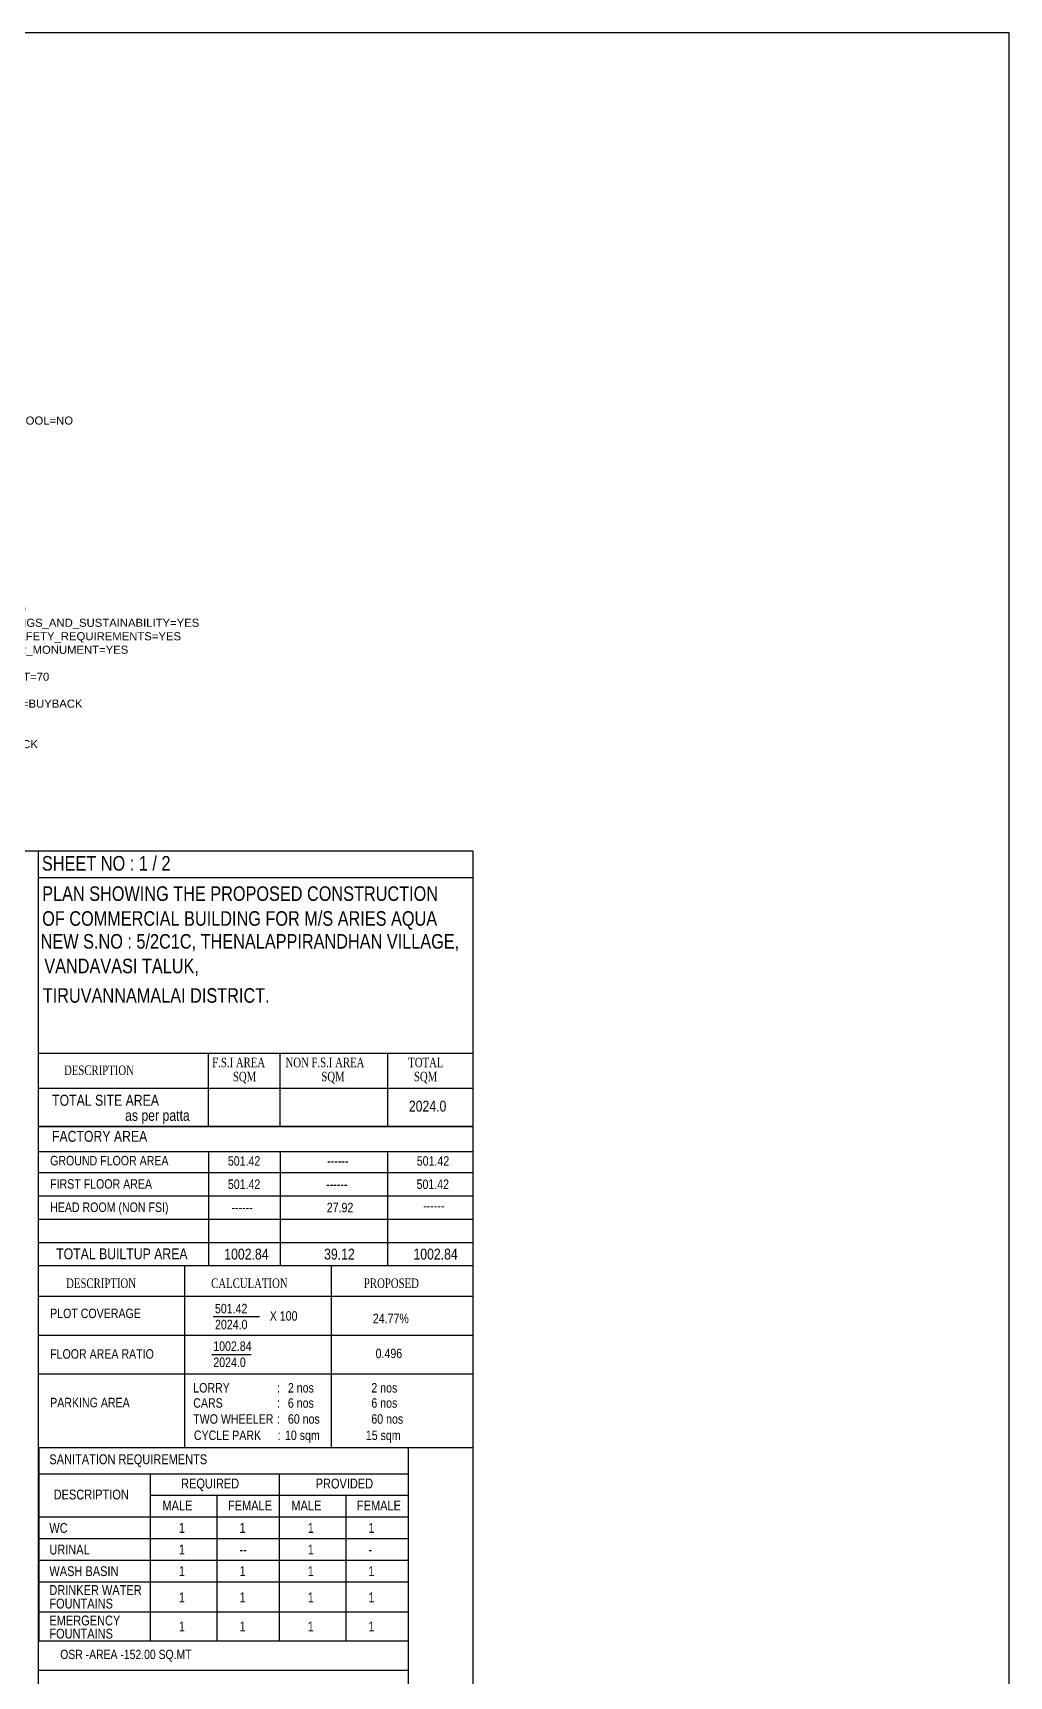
# Model space of a CAD drawing. Header units: metres. Extents: x 0 to 298, y 0 to 242.
# Drawn here: x 207.1 to 297.6, y 89.6 to 242 of the extents above; entities that cross this region are included whole.
import ezdxf
from ezdxf.enums import TextEntityAlignment as Align

# ---------------------------------------------------------------- set-up
doc = ezdxf.new("R2010")
doc.units = ezdxf.units.M
doc.layers.add('PLAN_INFO', color=1, linetype='Continuous')
doc.styles.add('ROMANT', font='romantic.ttf')
doc.styles.add('style2', font='arial.ttf')

msp = doc.modelspace()

# ---------------------------------------------------------------- linework, layer by layer
for p, q in [((207.61826, 6.72489), (207.61826, 166.06417)), ((247.924, 163.59468), (207.61826, 163.59468)), ((247.924, 147.31358), (207.61826, 147.31358)), ((223.34121, 147.31358), (223.34121, 140.52068)), ((229.98949, 147.31358), (229.98949, 140.52068)), ((239.96657, 147.31358), (239.96657, 140.52068)), ((207.64562, 144.07996), (247.924, 144.07996)), ((207.61826, 140.52068), (247.924, 140.52068)), ((247.95136, 140.52068), (207.61826, 140.52068)), ((207.61826, 140.52068), (247.95136, 140.52068)), ((207.61826, 140.52068), (247.95136, 140.52068)), ((207.61826, 138.22522), (247.95136, 138.22522)), ((207.61826, 138.22522), (247.95136, 138.22522)), ((207.61826, 138.22522), (247.95136, 138.22522)), ((223.36857, 138.22522), (223.36857, 127.59833)), ((230.01685, 138.22522), (230.01685, 127.59833)), ((239.99393, 138.22522), (239.99393, 127.59833)), ((207.61826, 136.25908), (247.95136, 136.25908)), ((207.61826, 136.25908), (247.95136, 136.25908)), ((207.61826, 136.25908), (247.95136, 136.25908)), ((207.61826, 136.25908), (247.95136, 136.25908)), ((207.61826, 134.09872), (247.95136, 134.09872)), ((207.61826, 134.09872), (247.95136, 134.09872)), ((207.61826, 134.09872), (247.95136, 134.09872)), ((207.61826, 134.09872), (247.95136, 134.09872)), ((207.61826, 134.09872), (247.95136, 134.09872)), ((207.61826, 131.93835), (247.95136, 131.93835)), ((207.61826, 131.93835), (247.95136, 131.93835)), ((207.61826, 131.93835), (247.95136, 131.93835)), ((207.61826, 131.93835), (247.95136, 131.93835)), ((207.61826, 131.93835), (247.95136, 131.93835)), ((207.61826, 129.77798), (247.95136, 129.77798)), ((207.61826, 129.77798), (247.95136, 129.77798)), ((207.61826, 129.77798), (247.95136, 129.77798)), ((207.61826, 129.77798), (247.95136, 129.77798)), ((207.61826, 129.77798), (247.95136, 129.77798)), ((247.95136, 127.59833), (207.61826, 127.59833)), ((247.95136, 127.59833), (207.64562, 127.59833)), ((221.13754, 127.59833), (221.13754, 110.75869)), ((234.74654, 127.59833), (234.74654, 110.75869)), ((247.95136, 124.76209), (207.64562, 124.76209)), ((207.64562, 121.17891), (247.95136, 121.17891)), ((207.64562, 117.59573), (247.95136, 117.59573)), ((207.63628, 110.75869), (241.88809, 110.75869)), ((207.63628, 110.75869), (207.63628, 92.81547)), ((207.63628, 110.75869), (241.88809, 110.75869)), ((207.64562, 110.75869), (247.95136, 110.75869)), ((207.64562, 110.75869), (241.88809, 110.75869)), ((241.88809, 110.75869), (241.88809, 67.25736)), ((207.63628, 108.32673), (241.88809, 108.32673)), ((217.97117, 108.32673), (217.97117, 92.81547)), ((229.92963, 108.32673), (229.92963, 92.81547)), ((217.97117, 106.32254), (241.88809, 106.32254)), ((224.15768, 106.32254), (224.15768, 92.81547)), ((229.92963, 106.32254), (229.92963, 92.81547)), ((236.11614, 106.32254), (236.11614, 92.81547)), ((207.63628, 104.31836), (241.88809, 104.31836)), ((207.63628, 102.31417), (241.88809, 102.31417)), ((207.63628, 100.30998), (241.88809, 100.30998)), ((207.63628, 98.3058), (241.88809, 98.3058)), ((207.63628, 95.51572), (241.88809, 95.51572)), ((207.63628, 92.81547), (241.88809, 92.81547)), ((207.65896, 92.81547), (241.88809, 92.81547)), ((207.65896, 90.11521), (241.88809, 90.11521))]:
    msp.add_line(p, q)
at = {"color": 6}
for p, q in [((223.80331, 122.90219), (228.11987, 122.90219)), ((223.69017, 119.39809), (227.34943, 119.39809))]:
    msp.add_line(p, q, dxfattribs=at)
at = {"color": 4, "ltscale": 25}
msp.add_lwpolyline([(0, 0), (297.63255, 0), (297.63255, 241.96779), (0, 241.96779)], close=True, dxfattribs=at)
at = {"color": 1, "ltscale": 25}
msp.add_lwpolyline([(10.27602, 6.72489), (247.924, 6.72489), (247.924, 166.06417), (10.27602, 166.06417)], close=True, dxfattribs=at)

# ---------------------------------------------------------------- texts
for s, height, style, width, p in [('SHEET NO : 1 / 2', 1.3530814, 'style2', 0.8, (207.92586, 164.26552)), ('PLAN SHOWING THE PROPOSED CONSTRUCTION', 1.35, 'style2', 0.8, (207.9537, 161.45653)), ('OF COMMERCIAL BUILDING FOR M/S ARIES AQUA', 1.35, 'style2', 0.8, (207.9537, 159.15058)), (' NEW S.NO : 5/2C1C, THENALAPPIRANDHAN VILLAGE, ', 1.35, 'style2', 0.8, (207.39161, 157.02798)), ('VANDAVASI TALUK,  ', 1.35, 'style2', 0.8, (208.15014, 154.74539)), ('TIRUVANNAMALAI DISTRICT.', 1.35, 'style2', 0.8, (208.00962, 152.0088)), ('F.S.I AREA', 0.879756, 'ROMANT', 0.75, (223.72706, 146.03237)), ('NON F.S.I AREA', 0.8797558, 'ROMANT', 0.75, (230.52333, 146.03237)), ('TOTAL', 0.879756, 'ROMANT', 0.75, (241.90382, 146.03237)), ('DESCRIPTION', 0.8797558, 'ROMANT', 0.75, (209.97836, 145.30681)), ('SQM', 0.879756, 'ROMANT', 0.75, (225.64158, 144.72584)), ('SQM', 0.879756, 'ROMANT', 0.75, (233.84481, 144.72584)), ('SQM', 0.879756, 'ROMANT', 0.75, (242.43143, 144.72584)), ('TOTAL SITE AREA ', 1.0163923, 'style2', 0.8, (208.8769, 142.45386)), ('as per patta', 1.0163923, 'style2', 0.8, (215.64133, 141.05718)), ('2024.0', 1.016392, 'style2', 0.8, (241.96273, 141.91321)), ('FACTORY AREA', 1.0163923, 'style2', 0.8, (208.86319, 139.10958)), ('TOTAL BUILTUP AREA', 1.0163923, 'style2', 0.8, (209.25251, 128.21363)), ('1002.84', 1.016392, 'style2', 0.8, (224.84185, 128.18625)), ('39.12', 1.016392, 'style2', 0.8, (234.09701, 128.18625)), ('1002.84', 1.016392, 'style2', 0.8, (242.38601, 128.18625)), ('DESCRIPTION', 0.8803535, 'ROMANT', 0.75, (210.17295, 125.55228)), ('CALCULATION', 0.8803535, 'ROMANT', 0.75, (223.62548, 125.55228)), ('PROPOSED', 0.880354, 'ROMANT', 0.75, (237.79352, 125.55228)), ('LORRY', 0.880354, 'style2', 0.8, (221.96346, 115.85595)), (':', 0.88035, 'style2', 0.8, (229.73661, 115.85595)), ('2 nos', 0.880354, 'style2', 0.8, (230.74276, 115.85595)), ('2 nos', 0.880354, 'style2', 0.8, (238.48203, 115.85595)), ('PARKING AREA', 0.8803535, 'style2', 0.8, (208.69204, 114.48394)), ('CARS   ', 0.880354, 'style2', 0.8, (221.96346, 114.44477)), (':', 0.88035, 'style2', 0.8, (229.73661, 114.44477)), ('6 nos', 0.880354, 'style2', 0.8, (230.74276, 114.44477)), ('6 nos', 0.880354, 'style2', 0.8, (238.48203, 114.44477)), ('TWO WHEELER', 0.8803535, 'style2', 0.8, (221.96346, 112.96267)), (':', 0.88035, 'style2', 0.8, (229.73661, 112.96267)), ('60 nos', 0.880354, 'style2', 0.8, (230.74276, 112.96267)), ('60 nos', 0.880354, 'style2', 0.8, (238.48203, 112.96267)), ('CYCLE PARK', 0.880354, 'style2', 0.8, (222.02252, 111.44899)), (':', 0.88035, 'style2', 0.8, (229.79567, 111.44899)), ('10 sqm', 0.880354, 'style2', 0.8, (230.46772, 111.44899)), ('15 sqm', 0.880354, 'style2', 0.8, (237.97025, 111.44899)), ('SANITATION REQUIREMENTS', 0.9135963, 'style2', 0.8, (208.6176, 109.20906, 2.51607)), ('DESCRIPTION', 0.9135963, 'style2', 0.8, (209.01553, 105.93687)), ('REQUIRED', 0.913596, 'style2', 0.8, (220.8346, 106.95772)), ('PROVIDED', 0.913596, 'style2', 0.8, (233.31728, 106.95772)), ('MALE', 0.913596, 'style2', 0.8, (219.10445, 104.92022)), ('FEMALE', 0.913596, 'style2', 0.8, (225.182, 104.92022)), ('MALE ', 0.913596, 'style2', 0.8, (231.06291, 104.92022)), ('FEMALE', 0.913596, 'style2', 0.8, (237.14046, 104.92022)), ('WC', 0.913596, 'style2', 0.8, (208.6176, 102.8389, 2.51607)), ('1', 0.9136, 'style2', 0.8, (220.62403, 102.8389, 2.51607)), ('1', 0.9136, 'style2', 0.8, (226.25057, 102.8389, 2.51607)), ('1', 0.9136, 'style2', 0.8, (232.58249, 102.8389, 2.51607)), ('1', 0.9136, 'style2', 0.8, (238.20903, 102.8389, 2.51607)), ('URINAL', 0.913596, 'style2', 0.8, (208.6176, 100.83368, 2.51607)), ('1', 0.9136, 'style2', 0.8, (220.62403, 100.83368, 2.51607)), ('--', 0.913596, 'style2', 0.8, (226.25057, 100.83368, 2.51607)), ('1', 0.9136, 'style2', 0.8, (232.58249, 100.83368, 2.51607)), ('-', 0.9136, 'style2', 0.8, (238.20903, 100.83368, 2.51607)), ('WASH BASIN', 0.913596, 'style2', 0.8, (208.6176, 98.82949, 2.51607)), ('1', 0.9136, 'style2', 0.8, (220.62403, 98.82949, 2.51607)), ('1', 0.9136, 'style2', 0.8, (226.25057, 98.82949, 2.51607)), ('1', 0.9136, 'style2', 0.8, (232.58249, 98.82949, 2.51607)), ('1', 0.9136, 'style2', 0.8, (238.20903, 98.82949, 2.51607)), ('DRINKER WATER ', 0.9135963, 'style2', 0.8, (208.6176, 97.08083, 2.51607)), ('FOUNTAINS', 0.913596, 'style2', 0.8, (208.6176, 95.82374, 2.51607)), ('1', 0.9136, 'style2', 0.8, (220.62403, 96.4, 2.51607)), ('1', 0.9136, 'style2', 0.8, (226.25057, 96.4, 2.51607)), ('1', 0.9136, 'style2', 0.8, (232.58249, 96.4, 2.51607)), ('1', 0.9136, 'style2', 0.8, (238.20903, 96.4, 2.51607)), ('EMERGENCY ', 0.913596, 'style2', 0.8, (208.6176, 94.2546, 2.51607)), ('1', 0.9136, 'style2', 0.8, (220.62403, 93.69975, 2.51607)), ('1', 0.9136, 'style2', 0.8, (226.25057, 93.69975, 2.51607)), ('1', 0.9136, 'style2', 0.8, (232.58249, 93.69975, 2.51607)), ('1', 0.9136, 'style2', 0.8, (238.20903, 93.69975, 2.51607)), ('FOUNTAINS', 0.913596, 'style2', 0.8, (208.6176, 93.03946, 2.51607))]:
    msp.add_text(s, height=height, dxfattribs=dict(style=style, width=width)).set_placement(p)
at = {"color": 6, "style": 'style2', "width": 0.8}
for s, height, p in [('GROUND FLOOR AREA', 0.8797558, (208.69121, 136.9234)), ('501.42', 0.879756, (225.17306, 136.89602)), ('------', 0.879756, (234.38802, 136.89602)), ('501.42', 0.879756, (242.69521, 136.89602)), ('FIRST FLOOR AREA', 0.8797558, (208.69121, 134.76303)), ('501.42', 0.879756, (225.17487, 134.73565)), ('------', 0.879756, (234.3027, 134.73565)), ('501.42', 0.879756, (242.67897, 134.73565)), ('HEAD ROOM (NON FSI)', 0.8797558, (208.69121, 132.60266)), ('------', 0.879756, (225.51, 132.57528)), ('27.92', 0.879756, (234.34818, 132.57528)), ('------', 0.879756, (243.28513, 132.73712)), ('PLOT COVERAGE', 0.8797558, (208.69204, 122.75949)), ('501.42', 0.880354, (223.97592, 123.20135)), ('2024.0', 0.879756, (223.98527, 121.72514)), ('X 100', 0.880354, (229.06005, 122.52157)), ('24.77%%%', 0.880354, (238.62238, 122.28504)), ('1002.84', 0.880354, (223.81734, 119.71873)), ('FLOOR AREA RATIO', 0.8797558, (208.69204, 118.99549)), ('2024.0', 0.880354, (223.82437, 118.22104)), ('0.496', 0.880354, (238.87605, 119.04478))]:
    msp.add_text(s, height=height, dxfattribs=at).set_placement(p)
at = {"style": 'style2', "width": 0.8}
msp.add_text('OSR -AREA -152.00 SQ.MT', height=0.86373, dxfattribs=at).set_placement((215.71615, 91.45599), align=Align.MIDDLE)
at = {"layer": 'PLAN_INFO', "color": 1, "insert": (188.8425, 213.88264), "char_height": 0.75, "width": 34.6075065, "attachment_point": 1, "style": 'style2'}
msp.add_mtext('PLAN INFO\\PPLOT_AREA_M2=2024.00\\PSINGLE_FAMILY_BLDG=NO\\PCRZ=NO\\PSECURITY_ZONE=NO\\PACCESS_WIDTH_M=4.00\\PWHETHER_GOVT_OR_AIDED_SCHOOL=NO\\PROAD_WIDTH=40.00\\PROAD_LENGTH=350\\PAVG_PLOT_DEPTH=68.60\\PAVG_PLOT_WIDTH=37.80 \\PLAND_USE_ZONE = COMMERCIAL\\PPLOT_NO=5/2C1C\\PPATTA_NO=480\\PDISTRICT=TIRUVANNAMALAI\\PTALUK=VANDAVASI\\PRWH_DECLARED=YES\\PBUILDING_NEAR_TO_RIVER=NO\\PAREA_TYPE=OTHERS\\PBUILDING_NEAR_MONUMENT=NO\\PBUILDING_NEAR_GOVT_BLDG=NO\\PPROVISION_FOR_GREEN_BUILDINGS_AND_SUSTAINABILITY=YES\\PFIRE_PROTECTION_AND_FIRE_SAFETY_REQUIREMENTS=YES\\PNOC_FOR_CONSTRUCTION_NEAR_MONUMENT=YES\\PNOC_FIRE_DEPT=YES\\PBLOCK_1_B-CKE_MEMBER_COUNT=70\\P{\\A1;OSR_APPLICABLE=YES\\POSR_SURRENDER_OR_BUYBACK=BUYBACK\\PIS_APPROVED_LAYOUT=NO\\PPREMIUM_FSI_REQUIRED=NO \\P\\H0.83333x;\\C256;OSR_SURR_BUYBACK_RETAIN=\\H1.2x;\\C1;BUYBACK\\P\\A0;\\fCalibri|b0|i0|c0|p34;\\H0.91667x;\\C256;SEATS_SP_RESI=50}', dxfattribs=at)

doc.saveas('drawing.dxf')
